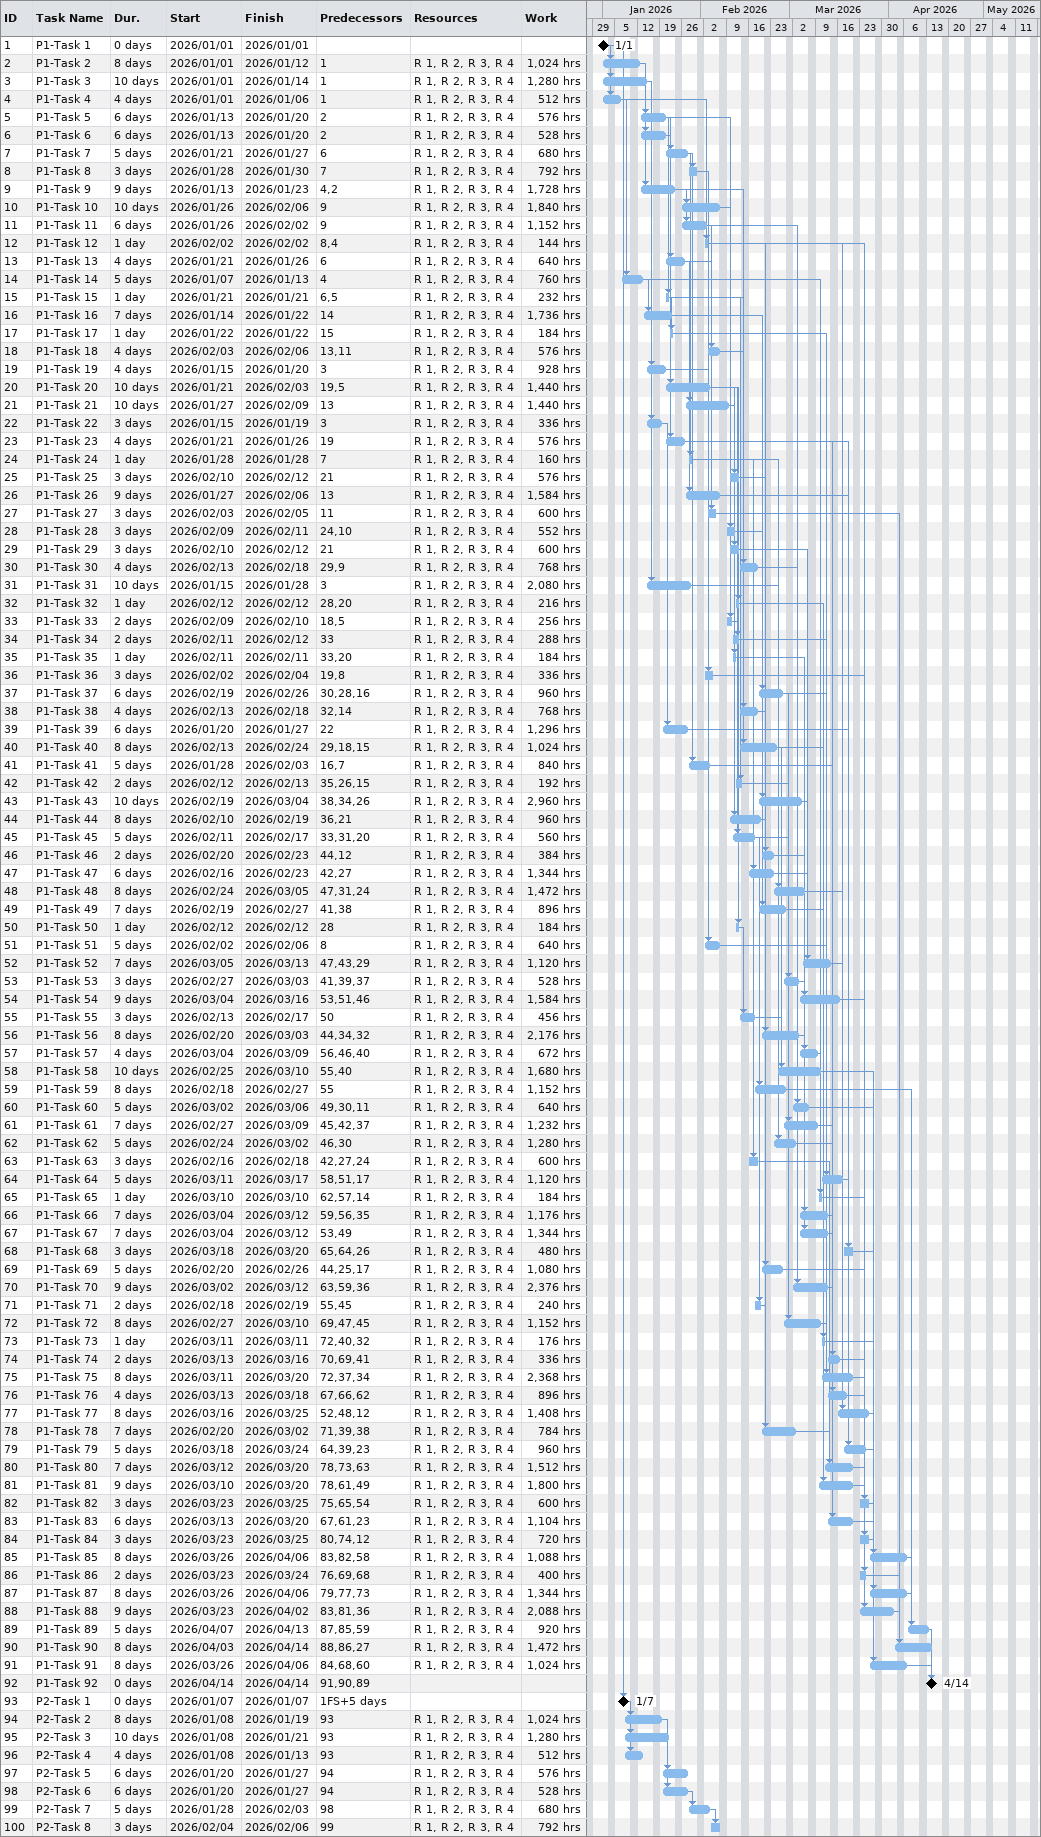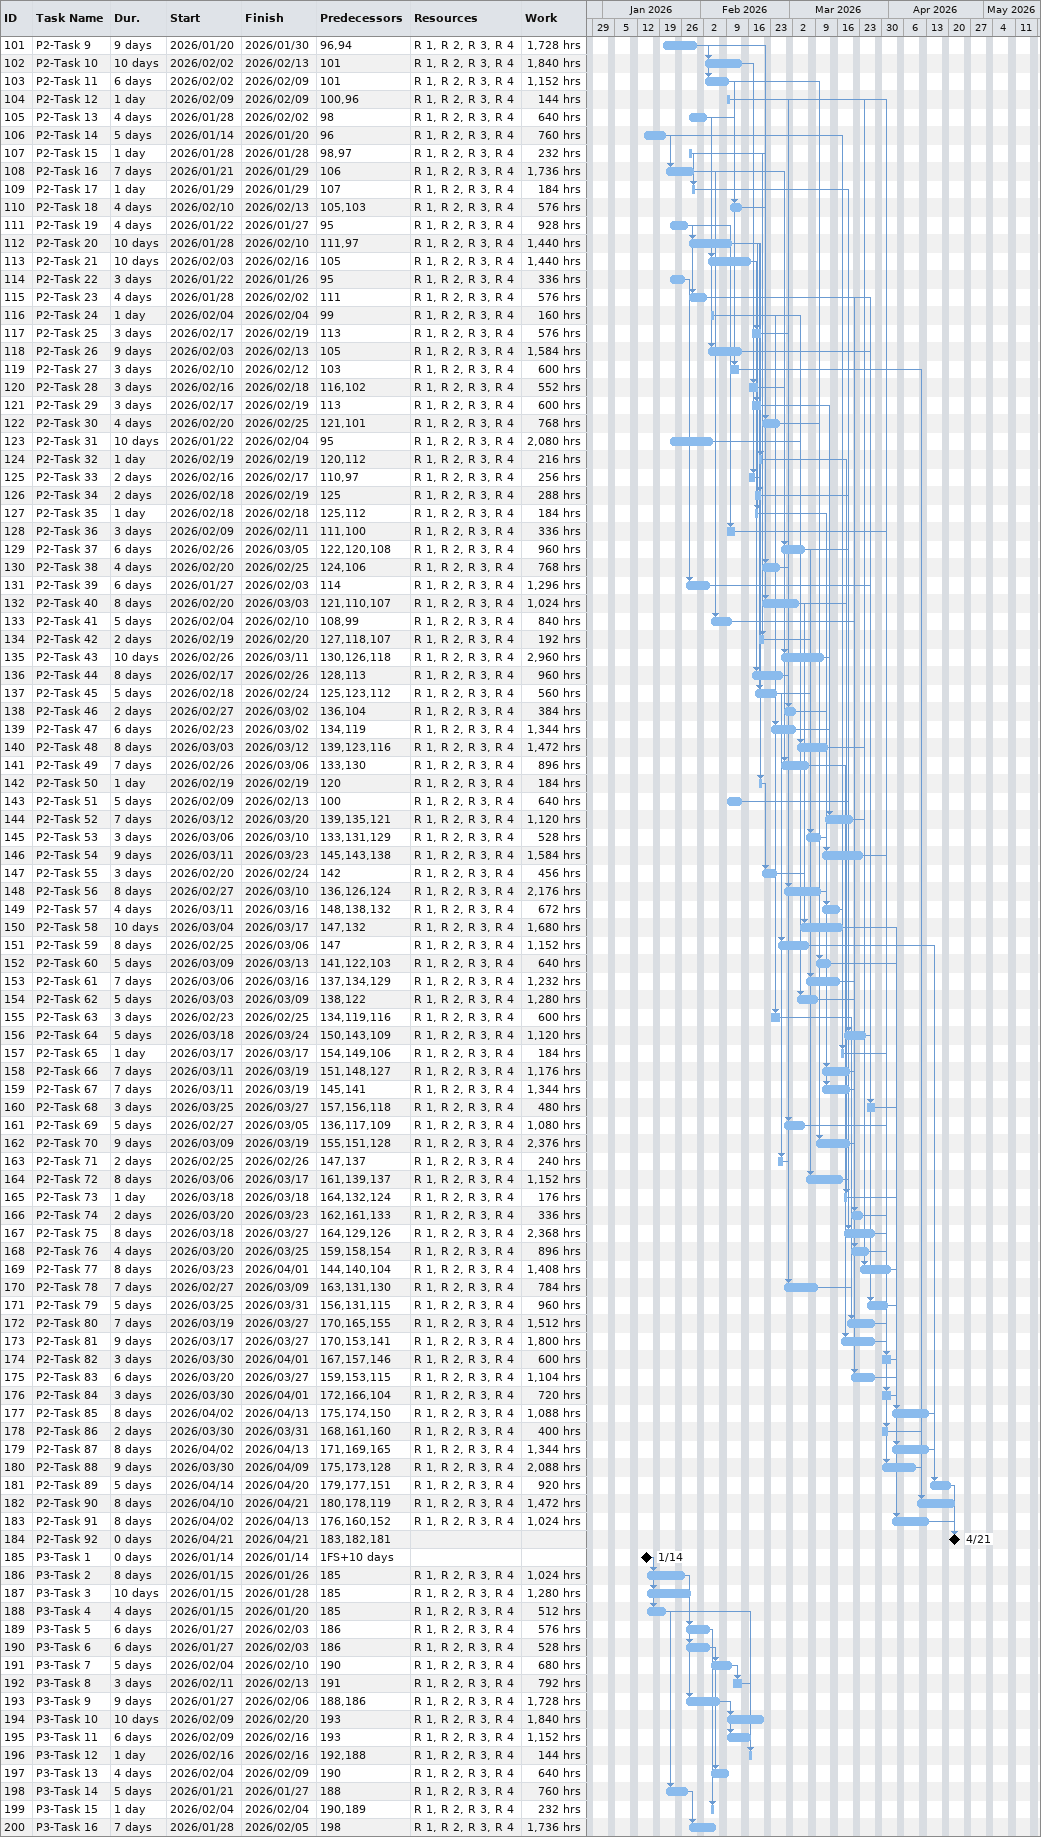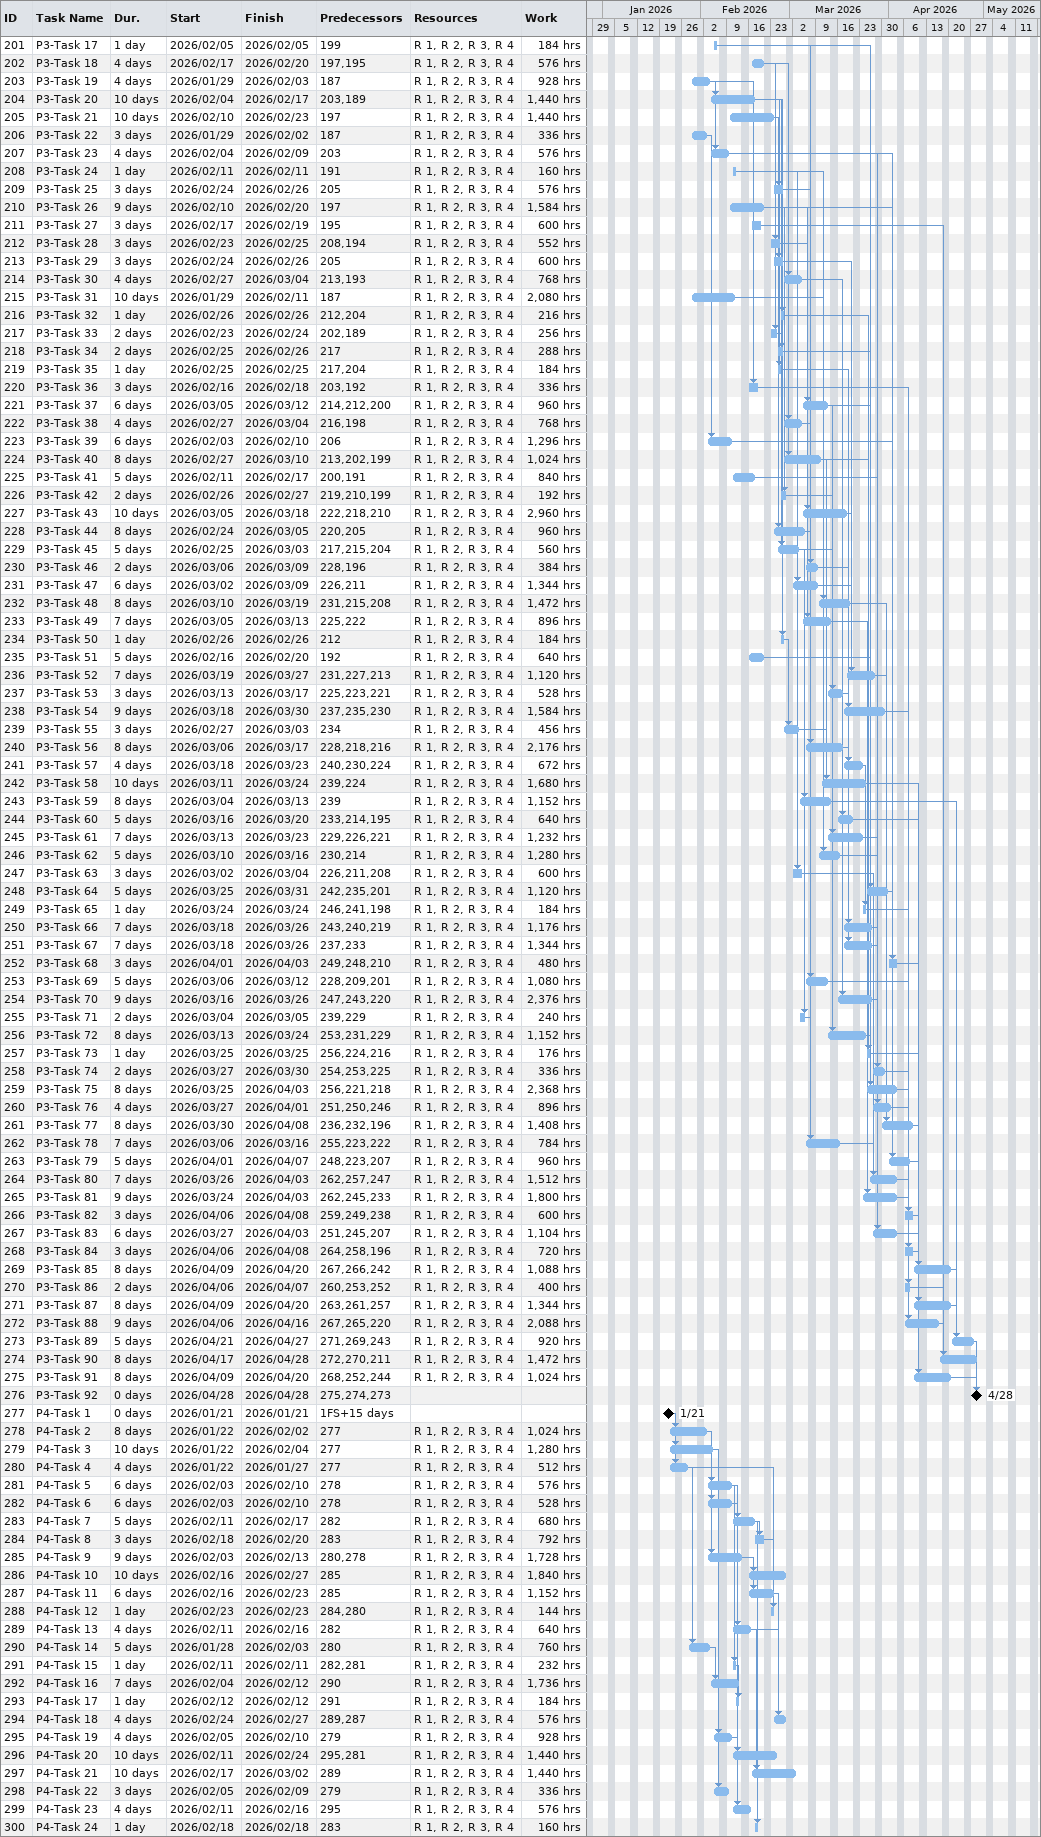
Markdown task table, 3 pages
| ID | Task | Duration | Start | Finish | Predecessors | Resources | Work (h) |
|---|---|---|---|---|---|---|---|
| 1 | P1-Task 1 | 0d | 2026-01-01 | 2026-01-01 |  |  |  |
| 2 | P1-Task 2 | 8d | 2026-01-01 | 2026-01-12 | 1 | R 1, R 2, R 3, R 4 | 1024 |
| 3 | P1-Task 3 | 10d | 2026-01-01 | 2026-01-14 | 1 | R 1, R 2, R 3, R 4 | 1280 |
| 4 | P1-Task 4 | 4d | 2026-01-01 | 2026-01-06 | 1 | R 1, R 2, R 3, R 4 | 512 |
| 5 | P1-Task 5 | 6d | 2026-01-13 | 2026-01-20 | 2 | R 1, R 2, R 3, R 4 | 576 |
| 6 | P1-Task 6 | 6d | 2026-01-13 | 2026-01-20 | 2 | R 1, R 2, R 3, R 4 | 528 |
| 7 | P1-Task 7 | 5d | 2026-01-21 | 2026-01-27 | 6 | R 1, R 2, R 3, R 4 | 680 |
| 8 | P1-Task 8 | 3d | 2026-01-28 | 2026-01-30 | 7 | R 1, R 2, R 3, R 4 | 792 |
| 9 | P1-Task 9 | 9d | 2026-01-13 | 2026-01-23 | 4, 2 | R 1, R 2, R 3, R 4 | 1728 |
| 10 | P1-Task 10 | 10d | 2026-01-26 | 2026-02-06 | 9 | R 1, R 2, R 3, R 4 | 1840 |
| 11 | P1-Task 11 | 6d | 2026-01-26 | 2026-02-02 | 9 | R 1, R 2, R 3, R 4 | 1152 |
| 12 | P1-Task 12 | 1d | 2026-02-02 | 2026-02-02 | 8, 4 | R 1, R 2, R 3, R 4 | 144 |
| 13 | P1-Task 13 | 4d | 2026-01-21 | 2026-01-26 | 6 | R 1, R 2, R 3, R 4 | 640 |
| 14 | P1-Task 14 | 5d | 2026-01-07 | 2026-01-13 | 4 | R 1, R 2, R 3, R 4 | 760 |
| 15 | P1-Task 15 | 1d | 2026-01-21 | 2026-01-21 | 6, 5 | R 1, R 2, R 3, R 4 | 232 |
| 16 | P1-Task 16 | 7d | 2026-01-14 | 2026-01-22 | 14 | R 1, R 2, R 3, R 4 | 1736 |
| 17 | P1-Task 17 | 1d | 2026-01-22 | 2026-01-22 | 15 | R 1, R 2, R 3, R 4 | 184 |
| 18 | P1-Task 18 | 4d | 2026-02-03 | 2026-02-06 | 13, 11 | R 1, R 2, R 3, R 4 | 576 |
| 19 | P1-Task 19 | 4d | 2026-01-15 | 2026-01-20 | 3 | R 1, R 2, R 3, R 4 | 928 |
| 20 | P1-Task 20 | 10d | 2026-01-21 | 2026-02-03 | 19, 5 | R 1, R 2, R 3, R 4 | 1440 |
| 21 | P1-Task 21 | 10d | 2026-01-27 | 2026-02-09 | 13 | R 1, R 2, R 3, R 4 | 1440 |
| 22 | P1-Task 22 | 3d | 2026-01-15 | 2026-01-19 | 3 | R 1, R 2, R 3, R 4 | 336 |
| 23 | P1-Task 23 | 4d | 2026-01-21 | 2026-01-26 | 19 | R 1, R 2, R 3, R 4 | 576 |
| 24 | P1-Task 24 | 1d | 2026-01-28 | 2026-01-28 | 7 | R 1, R 2, R 3, R 4 | 160 |
| 25 | P1-Task 25 | 3d | 2026-02-10 | 2026-02-12 | 21 | R 1, R 2, R 3, R 4 | 576 |
| 26 | P1-Task 26 | 9d | 2026-01-27 | 2026-02-06 | 13 | R 1, R 2, R 3, R 4 | 1584 |
| 27 | P1-Task 27 | 3d | 2026-02-03 | 2026-02-05 | 11 | R 1, R 2, R 3, R 4 | 600 |
| 28 | P1-Task 28 | 3d | 2026-02-09 | 2026-02-11 | 24, 10 | R 1, R 2, R 3, R 4 | 552 |
| 29 | P1-Task 29 | 3d | 2026-02-10 | 2026-02-12 | 21 | R 1, R 2, R 3, R 4 | 600 |
| 30 | P1-Task 30 | 4d | 2026-02-13 | 2026-02-18 | 29, 9 | R 1, R 2, R 3, R 4 | 768 |
| 31 | P1-Task 31 | 10d | 2026-01-15 | 2026-01-28 | 3 | R 1, R 2, R 3, R 4 | 2080 |
| 32 | P1-Task 32 | 1d | 2026-02-12 | 2026-02-12 | 28, 20 | R 1, R 2, R 3, R 4 | 216 |
| 33 | P1-Task 33 | 2d | 2026-02-09 | 2026-02-10 | 18, 5 | R 1, R 2, R 3, R 4 | 256 |
| 34 | P1-Task 34 | 2d | 2026-02-11 | 2026-02-12 | 33 | R 1, R 2, R 3, R 4 | 288 |
| 35 | P1-Task 35 | 1d | 2026-02-11 | 2026-02-11 | 33, 20 | R 1, R 2, R 3, R 4 | 184 |
| 36 | P1-Task 36 | 3d | 2026-02-02 | 2026-02-04 | 19, 8 | R 1, R 2, R 3, R 4 | 336 |
| 37 | P1-Task 37 | 6d | 2026-02-19 | 2026-02-26 | 30, 28, 16 | R 1, R 2, R 3, R 4 | 960 |
| 38 | P1-Task 38 | 4d | 2026-02-13 | 2026-02-18 | 32, 14 | R 1, R 2, R 3, R 4 | 768 |
| 39 | P1-Task 39 | 6d | 2026-01-20 | 2026-01-27 | 22 | R 1, R 2, R 3, R 4 | 1296 |
| 40 | P1-Task 40 | 8d | 2026-02-13 | 2026-02-24 | 29, 18, 15 | R 1, R 2, R 3, R 4 | 1024 |
| 41 | P1-Task 41 | 5d | 2026-01-28 | 2026-02-03 | 16, 7 | R 1, R 2, R 3, R 4 | 840 |
| 42 | P1-Task 42 | 2d | 2026-02-12 | 2026-02-13 | 35, 26, 15 | R 1, R 2, R 3, R 4 | 192 |
| 43 | P1-Task 43 | 10d | 2026-02-19 | 2026-03-04 | 38, 34, 26 | R 1, R 2, R 3, R 4 | 2960 |
| 44 | P1-Task 44 | 8d | 2026-02-10 | 2026-02-19 | 36, 21 | R 1, R 2, R 3, R 4 | 960 |
| 45 | P1-Task 45 | 5d | 2026-02-11 | 2026-02-17 | 33, 31, 20 | R 1, R 2, R 3, R 4 | 560 |
| 46 | P1-Task 46 | 2d | 2026-02-20 | 2026-02-23 | 44, 12 | R 1, R 2, R 3, R 4 | 384 |
| 47 | P1-Task 47 | 6d | 2026-02-16 | 2026-02-23 | 42, 27 | R 1, R 2, R 3, R 4 | 1344 |
| 48 | P1-Task 48 | 8d | 2026-02-24 | 2026-03-05 | 47, 31, 24 | R 1, R 2, R 3, R 4 | 1472 |
| 49 | P1-Task 49 | 7d | 2026-02-19 | 2026-02-27 | 41, 38 | R 1, R 2, R 3, R 4 | 896 |
| 50 | P1-Task 50 | 1d | 2026-02-12 | 2026-02-12 | 28 | R 1, R 2, R 3, R 4 | 184 |
| 51 | P1-Task 51 | 5d | 2026-02-02 | 2026-02-06 | 8 | R 1, R 2, R 3, R 4 | 640 |
| 52 | P1-Task 52 | 7d | 2026-03-05 | 2026-03-13 | 47, 43, 29 | R 1, R 2, R 3, R 4 | 1120 |
| 53 | P1-Task 53 | 3d | 2026-02-27 | 2026-03-03 | 41, 39, 37 | R 1, R 2, R 3, R 4 | 528 |
| 54 | P1-Task 54 | 9d | 2026-03-04 | 2026-03-16 | 53, 51, 46 | R 1, R 2, R 3, R 4 | 1584 |
| 55 | P1-Task 55 | 3d | 2026-02-13 | 2026-02-17 | 50 | R 1, R 2, R 3, R 4 | 456 |
| 56 | P1-Task 56 | 8d | 2026-02-20 | 2026-03-03 | 44, 34, 32 | R 1, R 2, R 3, R 4 | 2176 |
| 57 | P1-Task 57 | 4d | 2026-03-04 | 2026-03-09 | 56, 46, 40 | R 1, R 2, R 3, R 4 | 672 |
| 58 | P1-Task 58 | 10d | 2026-02-25 | 2026-03-10 | 55, 40 | R 1, R 2, R 3, R 4 | 1680 |
| 59 | P1-Task 59 | 8d | 2026-02-18 | 2026-02-27 | 55 | R 1, R 2, R 3, R 4 | 1152 |
| 60 | P1-Task 60 | 5d | 2026-03-02 | 2026-03-06 | 49, 30, 11 | R 1, R 2, R 3, R 4 | 640 |
| 61 | P1-Task 61 | 7d | 2026-02-27 | 2026-03-09 | 45, 42, 37 | R 1, R 2, R 3, R 4 | 1232 |
| 62 | P1-Task 62 | 5d | 2026-02-24 | 2026-03-02 | 46, 30 | R 1, R 2, R 3, R 4 | 1280 |
| 63 | P1-Task 63 | 3d | 2026-02-16 | 2026-02-18 | 42, 27, 24 | R 1, R 2, R 3, R 4 | 600 |
| 64 | P1-Task 64 | 5d | 2026-03-11 | 2026-03-17 | 58, 51, 17 | R 1, R 2, R 3, R 4 | 1120 |
| 65 | P1-Task 65 | 1d | 2026-03-10 | 2026-03-10 | 62, 57, 14 | R 1, R 2, R 3, R 4 | 184 |
| 66 | P1-Task 66 | 7d | 2026-03-04 | 2026-03-12 | 59, 56, 35 | R 1, R 2, R 3, R 4 | 1176 |
| 67 | P1-Task 67 | 7d | 2026-03-04 | 2026-03-12 | 53, 49 | R 1, R 2, R 3, R 4 | 1344 |
| 68 | P1-Task 68 | 3d | 2026-03-18 | 2026-03-20 | 65, 64, 26 | R 1, R 2, R 3, R 4 | 480 |
| 69 | P1-Task 69 | 5d | 2026-02-20 | 2026-02-26 | 44, 25, 17 | R 1, R 2, R 3, R 4 | 1080 |
| 70 | P1-Task 70 | 9d | 2026-03-02 | 2026-03-12 | 63, 59, 36 | R 1, R 2, R 3, R 4 | 2376 |
| 71 | P1-Task 71 | 2d | 2026-02-18 | 2026-02-19 | 55, 45 | R 1, R 2, R 3, R 4 | 240 |
| 72 | P1-Task 72 | 8d | 2026-02-27 | 2026-03-10 | 69, 47, 45 | R 1, R 2, R 3, R 4 | 1152 |
| 73 | P1-Task 73 | 1d | 2026-03-11 | 2026-03-11 | 72, 40, 32 | R 1, R 2, R 3, R 4 | 176 |
| 74 | P1-Task 74 | 2d | 2026-03-13 | 2026-03-16 | 70, 69, 41 | R 1, R 2, R 3, R 4 | 336 |
| 75 | P1-Task 75 | 8d | 2026-03-11 | 2026-03-20 | 72, 37, 34 | R 1, R 2, R 3, R 4 | 2368 |
| 76 | P1-Task 76 | 4d | 2026-03-13 | 2026-03-18 | 67, 66, 62 | R 1, R 2, R 3, R 4 | 896 |
| 77 | P1-Task 77 | 8d | 2026-03-16 | 2026-03-25 | 52, 48, 12 | R 1, R 2, R 3, R 4 | 1408 |
| 78 | P1-Task 78 | 7d | 2026-02-20 | 2026-03-02 | 71, 39, 38 | R 1, R 2, R 3, R 4 | 784 |
| 79 | P1-Task 79 | 5d | 2026-03-18 | 2026-03-24 | 64, 39, 23 | R 1, R 2, R 3, R 4 | 960 |
| 80 | P1-Task 80 | 7d | 2026-03-12 | 2026-03-20 | 78, 73, 63 | R 1, R 2, R 3, R 4 | 1512 |
| 81 | P1-Task 81 | 9d | 2026-03-10 | 2026-03-20 | 78, 61, 49 | R 1, R 2, R 3, R 4 | 1800 |
| 82 | P1-Task 82 | 3d | 2026-03-23 | 2026-03-25 | 75, 65, 54 | R 1, R 2, R 3, R 4 | 600 |
| 83 | P1-Task 83 | 6d | 2026-03-13 | 2026-03-20 | 67, 61, 23 | R 1, R 2, R 3, R 4 | 1104 |
| 84 | P1-Task 84 | 3d | 2026-03-23 | 2026-03-25 | 80, 74, 12 | R 1, R 2, R 3, R 4 | 720 |
| 85 | P1-Task 85 | 8d | 2026-03-26 | 2026-04-06 | 83, 82, 58 | R 1, R 2, R 3, R 4 | 1088 |
| 86 | P1-Task 86 | 2d | 2026-03-23 | 2026-03-24 | 76, 69, 68 | R 1, R 2, R 3, R 4 | 400 |
| 87 | P1-Task 87 | 8d | 2026-03-26 | 2026-04-06 | 79, 77, 73 | R 1, R 2, R 3, R 4 | 1344 |
| 88 | P1-Task 88 | 9d | 2026-03-23 | 2026-04-02 | 83, 81, 36 | R 1, R 2, R 3, R 4 | 2088 |
| 89 | P1-Task 89 | 5d | 2026-04-07 | 2026-04-13 | 87, 85, 59 | R 1, R 2, R 3, R 4 | 920 |
| 90 | P1-Task 90 | 8d | 2026-04-03 | 2026-04-14 | 88, 86, 27 | R 1, R 2, R 3, R 4 | 1472 |
| 91 | P1-Task 91 | 8d | 2026-03-26 | 2026-04-06 | 84, 68, 60 | R 1, R 2, R 3, R 4 | 1024 |
| 92 | P1-Task 92 | 0d | 2026-04-14 | 2026-04-14 | 91, 90, 89 |  |  |
| 93 | P2-Task 1 | 0d | 2026-01-07 | 2026-01-07 | 1FS+5d |  |  |
| 94 | P2-Task 2 | 8d | 2026-01-08 | 2026-01-19 | 93 | R 1, R 2, R 3, R 4 | 1024 |
| 95 | P2-Task 3 | 10d | 2026-01-08 | 2026-01-21 | 93 | R 1, R 2, R 3, R 4 | 1280 |
| 96 | P2-Task 4 | 4d | 2026-01-08 | 2026-01-13 | 93 | R 1, R 2, R 3, R 4 | 512 |
| 97 | P2-Task 5 | 6d | 2026-01-20 | 2026-01-27 | 94 | R 1, R 2, R 3, R 4 | 576 |
| 98 | P2-Task 6 | 6d | 2026-01-20 | 2026-01-27 | 94 | R 1, R 2, R 3, R 4 | 528 |
| 99 | P2-Task 7 | 5d | 2026-01-28 | 2026-02-03 | 98 | R 1, R 2, R 3, R 4 | 680 |
| 100 | P2-Task 8 | 3d | 2026-02-04 | 2026-02-06 | 99 | R 1, R 2, R 3, R 4 | 792 |
| 101 | P2-Task 9 | 9d | 2026-01-20 | 2026-01-30 | 96, 94 | R 1, R 2, R 3, R 4 | 1728 |
| 102 | P2-Task 10 | 10d | 2026-02-02 | 2026-02-13 | 101 | R 1, R 2, R 3, R 4 | 1840 |
| 103 | P2-Task 11 | 6d | 2026-02-02 | 2026-02-09 | 101 | R 1, R 2, R 3, R 4 | 1152 |
| 104 | P2-Task 12 | 1d | 2026-02-09 | 2026-02-09 | 100, 96 | R 1, R 2, R 3, R 4 | 144 |
| 105 | P2-Task 13 | 4d | 2026-01-28 | 2026-02-02 | 98 | R 1, R 2, R 3, R 4 | 640 |
| 106 | P2-Task 14 | 5d | 2026-01-14 | 2026-01-20 | 96 | R 1, R 2, R 3, R 4 | 760 |
| 107 | P2-Task 15 | 1d | 2026-01-28 | 2026-01-28 | 98, 97 | R 1, R 2, R 3, R 4 | 232 |
| 108 | P2-Task 16 | 7d | 2026-01-21 | 2026-01-29 | 106 | R 1, R 2, R 3, R 4 | 1736 |
| 109 | P2-Task 17 | 1d | 2026-01-29 | 2026-01-29 | 107 | R 1, R 2, R 3, R 4 | 184 |
| 110 | P2-Task 18 | 4d | 2026-02-10 | 2026-02-13 | 105, 103 | R 1, R 2, R 3, R 4 | 576 |
| 111 | P2-Task 19 | 4d | 2026-01-22 | 2026-01-27 | 95 | R 1, R 2, R 3, R 4 | 928 |
| 112 | P2-Task 20 | 10d | 2026-01-28 | 2026-02-10 | 111, 97 | R 1, R 2, R 3, R 4 | 1440 |
| 113 | P2-Task 21 | 10d | 2026-02-03 | 2026-02-16 | 105 | R 1, R 2, R 3, R 4 | 1440 |
| 114 | P2-Task 22 | 3d | 2026-01-22 | 2026-01-26 | 95 | R 1, R 2, R 3, R 4 | 336 |
| 115 | P2-Task 23 | 4d | 2026-01-28 | 2026-02-02 | 111 | R 1, R 2, R 3, R 4 | 576 |
| 116 | P2-Task 24 | 1d | 2026-02-04 | 2026-02-04 | 99 | R 1, R 2, R 3, R 4 | 160 |
| 117 | P2-Task 25 | 3d | 2026-02-17 | 2026-02-19 | 113 | R 1, R 2, R 3, R 4 | 576 |
| 118 | P2-Task 26 | 9d | 2026-02-03 | 2026-02-13 | 105 | R 1, R 2, R 3, R 4 | 1584 |
| 119 | P2-Task 27 | 3d | 2026-02-10 | 2026-02-12 | 103 | R 1, R 2, R 3, R 4 | 600 |
| 120 | P2-Task 28 | 3d | 2026-02-16 | 2026-02-18 | 116, 102 | R 1, R 2, R 3, R 4 | 552 |
| 121 | P2-Task 29 | 3d | 2026-02-17 | 2026-02-19 | 113 | R 1, R 2, R 3, R 4 | 600 |
| 122 | P2-Task 30 | 4d | 2026-02-20 | 2026-02-25 | 121, 101 | R 1, R 2, R 3, R 4 | 768 |
| 123 | P2-Task 31 | 10d | 2026-01-22 | 2026-02-04 | 95 | R 1, R 2, R 3, R 4 | 2080 |
| 124 | P2-Task 32 | 1d | 2026-02-19 | 2026-02-19 | 120, 112 | R 1, R 2, R 3, R 4 | 216 |
| 125 | P2-Task 33 | 2d | 2026-02-16 | 2026-02-17 | 110, 97 | R 1, R 2, R 3, R 4 | 256 |
| 126 | P2-Task 34 | 2d | 2026-02-18 | 2026-02-19 | 125 | R 1, R 2, R 3, R 4 | 288 |
| 127 | P2-Task 35 | 1d | 2026-02-18 | 2026-02-18 | 125, 112 | R 1, R 2, R 3, R 4 | 184 |
| 128 | P2-Task 36 | 3d | 2026-02-09 | 2026-02-11 | 111, 100 | R 1, R 2, R 3, R 4 | 336 |
| 129 | P2-Task 37 | 6d | 2026-02-26 | 2026-03-05 | 122, 120, 108 | R 1, R 2, R 3, R 4 | 960 |
| 130 | P2-Task 38 | 4d | 2026-02-20 | 2026-02-25 | 124, 106 | R 1, R 2, R 3, R 4 | 768 |
| 131 | P2-Task 39 | 6d | 2026-01-27 | 2026-02-03 | 114 | R 1, R 2, R 3, R 4 | 1296 |
| 132 | P2-Task 40 | 8d | 2026-02-20 | 2026-03-03 | 121, 110, 107 | R 1, R 2, R 3, R 4 | 1024 |
| 133 | P2-Task 41 | 5d | 2026-02-04 | 2026-02-10 | 108, 99 | R 1, R 2, R 3, R 4 | 840 |
| 134 | P2-Task 42 | 2d | 2026-02-19 | 2026-02-20 | 127, 118, 107 | R 1, R 2, R 3, R 4 | 192 |
| 135 | P2-Task 43 | 10d | 2026-02-26 | 2026-03-11 | 130, 126, 118 | R 1, R 2, R 3, R 4 | 2960 |
| 136 | P2-Task 44 | 8d | 2026-02-17 | 2026-02-26 | 128, 113 | R 1, R 2, R 3, R 4 | 960 |
| 137 | P2-Task 45 | 5d | 2026-02-18 | 2026-02-24 | 125, 123, 112 | R 1, R 2, R 3, R 4 | 560 |
| 138 | P2-Task 46 | 2d | 2026-02-27 | 2026-03-02 | 136, 104 | R 1, R 2, R 3, R 4 | 384 |
| 139 | P2-Task 47 | 6d | 2026-02-23 | 2026-03-02 | 134, 119 | R 1, R 2, R 3, R 4 | 1344 |
| 140 | P2-Task 48 | 8d | 2026-03-03 | 2026-03-12 | 139, 123, 116 | R 1, R 2, R 3, R 4 | 1472 |
| 141 | P2-Task 49 | 7d | 2026-02-26 | 2026-03-06 | 133, 130 | R 1, R 2, R 3, R 4 | 896 |
| 142 | P2-Task 50 | 1d | 2026-02-19 | 2026-02-19 | 120 | R 1, R 2, R 3, R 4 | 184 |
| 143 | P2-Task 51 | 5d | 2026-02-09 | 2026-02-13 | 100 | R 1, R 2, R 3, R 4 | 640 |
| 144 | P2-Task 52 | 7d | 2026-03-12 | 2026-03-20 | 139, 135, 121 | R 1, R 2, R 3, R 4 | 1120 |
| 145 | P2-Task 53 | 3d | 2026-03-06 | 2026-03-10 | 133, 131, 129 | R 1, R 2, R 3, R 4 | 528 |
| 146 | P2-Task 54 | 9d | 2026-03-11 | 2026-03-23 | 145, 143, 138 | R 1, R 2, R 3, R 4 | 1584 |
| 147 | P2-Task 55 | 3d | 2026-02-20 | 2026-02-24 | 142 | R 1, R 2, R 3, R 4 | 456 |
| 148 | P2-Task 56 | 8d | 2026-02-27 | 2026-03-10 | 136, 126, 124 | R 1, R 2, R 3, R 4 | 2176 |
| 149 | P2-Task 57 | 4d | 2026-03-11 | 2026-03-16 | 148, 138, 132 | R 1, R 2, R 3, R 4 | 672 |
| 150 | P2-Task 58 | 10d | 2026-03-04 | 2026-03-17 | 147, 132 | R 1, R 2, R 3, R 4 | 1680 |
| 151 | P2-Task 59 | 8d | 2026-02-25 | 2026-03-06 | 147 | R 1, R 2, R 3, R 4 | 1152 |
| 152 | P2-Task 60 | 5d | 2026-03-09 | 2026-03-13 | 141, 122, 103 | R 1, R 2, R 3, R 4 | 640 |
| 153 | P2-Task 61 | 7d | 2026-03-06 | 2026-03-16 | 137, 134, 129 | R 1, R 2, R 3, R 4 | 1232 |
| 154 | P2-Task 62 | 5d | 2026-03-03 | 2026-03-09 | 138, 122 | R 1, R 2, R 3, R 4 | 1280 |
| 155 | P2-Task 63 | 3d | 2026-02-23 | 2026-02-25 | 134, 119, 116 | R 1, R 2, R 3, R 4 | 600 |
| 156 | P2-Task 64 | 5d | 2026-03-18 | 2026-03-24 | 150, 143, 109 | R 1, R 2, R 3, R 4 | 1120 |
| 157 | P2-Task 65 | 1d | 2026-03-17 | 2026-03-17 | 154, 149, 106 | R 1, R 2, R 3, R 4 | 184 |
| 158 | P2-Task 66 | 7d | 2026-03-11 | 2026-03-19 | 151, 148, 127 | R 1, R 2, R 3, R 4 | 1176 |
| 159 | P2-Task 67 | 7d | 2026-03-11 | 2026-03-19 | 145, 141 | R 1, R 2, R 3, R 4 | 1344 |
| 160 | P2-Task 68 | 3d | 2026-03-25 | 2026-03-27 | 157, 156, 118 | R 1, R 2, R 3, R 4 | 480 |
| 161 | P2-Task 69 | 5d | 2026-02-27 | 2026-03-05 | 136, 117, 109 | R 1, R 2, R 3, R 4 | 1080 |
| 162 | P2-Task 70 | 9d | 2026-03-09 | 2026-03-19 | 155, 151, 128 | R 1, R 2, R 3, R 4 | 2376 |
| 163 | P2-Task 71 | 2d | 2026-02-25 | 2026-02-26 | 147, 137 | R 1, R 2, R 3, R 4 | 240 |
| 164 | P2-Task 72 | 8d | 2026-03-06 | 2026-03-17 | 161, 139, 137 | R 1, R 2, R 3, R 4 | 1152 |
| 165 | P2-Task 73 | 1d | 2026-03-18 | 2026-03-18 | 164, 132, 124 | R 1, R 2, R 3, R 4 | 176 |
| 166 | P2-Task 74 | 2d | 2026-03-20 | 2026-03-23 | 162, 161, 133 | R 1, R 2, R 3, R 4 | 336 |
| 167 | P2-Task 75 | 8d | 2026-03-18 | 2026-03-27 | 164, 129, 126 | R 1, R 2, R 3, R 4 | 2368 |
| 168 | P2-Task 76 | 4d | 2026-03-20 | 2026-03-25 | 159, 158, 154 | R 1, R 2, R 3, R 4 | 896 |
| 169 | P2-Task 77 | 8d | 2026-03-23 | 2026-04-01 | 144, 140, 104 | R 1, R 2, R 3, R 4 | 1408 |
| 170 | P2-Task 78 | 7d | 2026-02-27 | 2026-03-09 | 163, 131, 130 | R 1, R 2, R 3, R 4 | 784 |
| 171 | P2-Task 79 | 5d | 2026-03-25 | 2026-03-31 | 156, 131, 115 | R 1, R 2, R 3, R 4 | 960 |
| 172 | P2-Task 80 | 7d | 2026-03-19 | 2026-03-27 | 170, 165, 155 | R 1, R 2, R 3, R 4 | 1512 |
| 173 | P2-Task 81 | 9d | 2026-03-17 | 2026-03-27 | 170, 153, 141 | R 1, R 2, R 3, R 4 | 1800 |
| 174 | P2-Task 82 | 3d | 2026-03-30 | 2026-04-01 | 167, 157, 146 | R 1, R 2, R 3, R 4 | 600 |
| 175 | P2-Task 83 | 6d | 2026-03-20 | 2026-03-27 | 159, 153, 115 | R 1, R 2, R 3, R 4 | 1104 |
| 176 | P2-Task 84 | 3d | 2026-03-30 | 2026-04-01 | 172, 166, 104 | R 1, R 2, R 3, R 4 | 720 |
| 177 | P2-Task 85 | 8d | 2026-04-02 | 2026-04-13 | 175, 174, 150 | R 1, R 2, R 3, R 4 | 1088 |
| 178 | P2-Task 86 | 2d | 2026-03-30 | 2026-03-31 | 168, 161, 160 | R 1, R 2, R 3, R 4 | 400 |
| 179 | P2-Task 87 | 8d | 2026-04-02 | 2026-04-13 | 171, 169, 165 | R 1, R 2, R 3, R 4 | 1344 |
| 180 | P2-Task 88 | 9d | 2026-03-30 | 2026-04-09 | 175, 173, 128 | R 1, R 2, R 3, R 4 | 2088 |
| 181 | P2-Task 89 | 5d | 2026-04-14 | 2026-04-20 | 179, 177, 151 | R 1, R 2, R 3, R 4 | 920 |
| 182 | P2-Task 90 | 8d | 2026-04-10 | 2026-04-21 | 180, 178, 119 | R 1, R 2, R 3, R 4 | 1472 |
| 183 | P2-Task 91 | 8d | 2026-04-02 | 2026-04-13 | 176, 160, 152 | R 1, R 2, R 3, R 4 | 1024 |
| 184 | P2-Task 92 | 0d | 2026-04-21 | 2026-04-21 | 183, 182, 181 |  |  |
| 185 | P3-Task 1 | 0d | 2026-01-14 | 2026-01-14 | 1FS+10d |  |  |
| 186 | P3-Task 2 | 8d | 2026-01-15 | 2026-01-26 | 185 | R 1, R 2, R 3, R 4 | 1024 |
| 187 | P3-Task 3 | 10d | 2026-01-15 | 2026-01-28 | 185 | R 1, R 2, R 3, R 4 | 1280 |
| 188 | P3-Task 4 | 4d | 2026-01-15 | 2026-01-20 | 185 | R 1, R 2, R 3, R 4 | 512 |
| 189 | P3-Task 5 | 6d | 2026-01-27 | 2026-02-03 | 186 | R 1, R 2, R 3, R 4 | 576 |
| 190 | P3-Task 6 | 6d | 2026-01-27 | 2026-02-03 | 186 | R 1, R 2, R 3, R 4 | 528 |
| 191 | P3-Task 7 | 5d | 2026-02-04 | 2026-02-10 | 190 | R 1, R 2, R 3, R 4 | 680 |
| 192 | P3-Task 8 | 3d | 2026-02-11 | 2026-02-13 | 191 | R 1, R 2, R 3, R 4 | 792 |
| 193 | P3-Task 9 | 9d | 2026-01-27 | 2026-02-06 | 188, 186 | R 1, R 2, R 3, R 4 | 1728 |
| 194 | P3-Task 10 | 10d | 2026-02-09 | 2026-02-20 | 193 | R 1, R 2, R 3, R 4 | 1840 |
| 195 | P3-Task 11 | 6d | 2026-02-09 | 2026-02-16 | 193 | R 1, R 2, R 3, R 4 | 1152 |
| 196 | P3-Task 12 | 1d | 2026-02-16 | 2026-02-16 | 192, 188 | R 1, R 2, R 3, R 4 | 144 |
| 197 | P3-Task 13 | 4d | 2026-02-04 | 2026-02-09 | 190 | R 1, R 2, R 3, R 4 | 640 |
| 198 | P3-Task 14 | 5d | 2026-01-21 | 2026-01-27 | 188 | R 1, R 2, R 3, R 4 | 760 |
| 199 | P3-Task 15 | 1d | 2026-02-04 | 2026-02-04 | 190, 189 | R 1, R 2, R 3, R 4 | 232 |
| 200 | P3-Task 16 | 7d | 2026-01-28 | 2026-02-05 | 198 | R 1, R 2, R 3, R 4 | 1736 |
| 201 | P3-Task 17 | 1d | 2026-02-05 | 2026-02-05 | 199 | R 1, R 2, R 3, R 4 | 184 |
| 202 | P3-Task 18 | 4d | 2026-02-17 | 2026-02-20 | 197, 195 | R 1, R 2, R 3, R 4 | 576 |
| 203 | P3-Task 19 | 4d | 2026-01-29 | 2026-02-03 | 187 | R 1, R 2, R 3, R 4 | 928 |
| 204 | P3-Task 20 | 10d | 2026-02-04 | 2026-02-17 | 203, 189 | R 1, R 2, R 3, R 4 | 1440 |
| 205 | P3-Task 21 | 10d | 2026-02-10 | 2026-02-23 | 197 | R 1, R 2, R 3, R 4 | 1440 |
| 206 | P3-Task 22 | 3d | 2026-01-29 | 2026-02-02 | 187 | R 1, R 2, R 3, R 4 | 336 |
| 207 | P3-Task 23 | 4d | 2026-02-04 | 2026-02-09 | 203 | R 1, R 2, R 3, R 4 | 576 |
| 208 | P3-Task 24 | 1d | 2026-02-11 | 2026-02-11 | 191 | R 1, R 2, R 3, R 4 | 160 |
| 209 | P3-Task 25 | 3d | 2026-02-24 | 2026-02-26 | 205 | R 1, R 2, R 3, R 4 | 576 |
| 210 | P3-Task 26 | 9d | 2026-02-10 | 2026-02-20 | 197 | R 1, R 2, R 3, R 4 | 1584 |
| 211 | P3-Task 27 | 3d | 2026-02-17 | 2026-02-19 | 195 | R 1, R 2, R 3, R 4 | 600 |
| 212 | P3-Task 28 | 3d | 2026-02-23 | 2026-02-25 | 208, 194 | R 1, R 2, R 3, R 4 | 552 |
| 213 | P3-Task 29 | 3d | 2026-02-24 | 2026-02-26 | 205 | R 1, R 2, R 3, R 4 | 600 |
| 214 | P3-Task 30 | 4d | 2026-02-27 | 2026-03-04 | 213, 193 | R 1, R 2, R 3, R 4 | 768 |
| 215 | P3-Task 31 | 10d | 2026-01-29 | 2026-02-11 | 187 | R 1, R 2, R 3, R 4 | 2080 |
| 216 | P3-Task 32 | 1d | 2026-02-26 | 2026-02-26 | 212, 204 | R 1, R 2, R 3, R 4 | 216 |
| 217 | P3-Task 33 | 2d | 2026-02-23 | 2026-02-24 | 202, 189 | R 1, R 2, R 3, R 4 | 256 |
| 218 | P3-Task 34 | 2d | 2026-02-25 | 2026-02-26 | 217 | R 1, R 2, R 3, R 4 | 288 |
| 219 | P3-Task 35 | 1d | 2026-02-25 | 2026-02-25 | 217, 204 | R 1, R 2, R 3, R 4 | 184 |
| 220 | P3-Task 36 | 3d | 2026-02-16 | 2026-02-18 | 203, 192 | R 1, R 2, R 3, R 4 | 336 |
| 221 | P3-Task 37 | 6d | 2026-03-05 | 2026-03-12 | 214, 212, 200 | R 1, R 2, R 3, R 4 | 960 |
| 222 | P3-Task 38 | 4d | 2026-02-27 | 2026-03-04 | 216, 198 | R 1, R 2, R 3, R 4 | 768 |
| 223 | P3-Task 39 | 6d | 2026-02-03 | 2026-02-10 | 206 | R 1, R 2, R 3, R 4 | 1296 |
| 224 | P3-Task 40 | 8d | 2026-02-27 | 2026-03-10 | 213, 202, 199 | R 1, R 2, R 3, R 4 | 1024 |
| 225 | P3-Task 41 | 5d | 2026-02-11 | 2026-02-17 | 200, 191 | R 1, R 2, R 3, R 4 | 840 |
| 226 | P3-Task 42 | 2d | 2026-02-26 | 2026-02-27 | 219, 210, 199 | R 1, R 2, R 3, R 4 | 192 |
| 227 | P3-Task 43 | 10d | 2026-03-05 | 2026-03-18 | 222, 218, 210 | R 1, R 2, R 3, R 4 | 2960 |
| 228 | P3-Task 44 | 8d | 2026-02-24 | 2026-03-05 | 220, 205 | R 1, R 2, R 3, R 4 | 960 |
| 229 | P3-Task 45 | 5d | 2026-02-25 | 2026-03-03 | 217, 215, 204 | R 1, R 2, R 3, R 4 | 560 |
| 230 | P3-Task 46 | 2d | 2026-03-06 | 2026-03-09 | 228, 196 | R 1, R 2, R 3, R 4 | 384 |
| 231 | P3-Task 47 | 6d | 2026-03-02 | 2026-03-09 | 226, 211 | R 1, R 2, R 3, R 4 | 1344 |
| 232 | P3-Task 48 | 8d | 2026-03-10 | 2026-03-19 | 231, 215, 208 | R 1, R 2, R 3, R 4 | 1472 |
| 233 | P3-Task 49 | 7d | 2026-03-05 | 2026-03-13 | 225, 222 | R 1, R 2, R 3, R 4 | 896 |
| 234 | P3-Task 50 | 1d | 2026-02-26 | 2026-02-26 | 212 | R 1, R 2, R 3, R 4 | 184 |
| 235 | P3-Task 51 | 5d | 2026-02-16 | 2026-02-20 | 192 | R 1, R 2, R 3, R 4 | 640 |
| 236 | P3-Task 52 | 7d | 2026-03-19 | 2026-03-27 | 231, 227, 213 | R 1, R 2, R 3, R 4 | 1120 |
| 237 | P3-Task 53 | 3d | 2026-03-13 | 2026-03-17 | 225, 223, 221 | R 1, R 2, R 3, R 4 | 528 |
| 238 | P3-Task 54 | 9d | 2026-03-18 | 2026-03-30 | 237, 235, 230 | R 1, R 2, R 3, R 4 | 1584 |
| 239 | P3-Task 55 | 3d | 2026-02-27 | 2026-03-03 | 234 | R 1, R 2, R 3, R 4 | 456 |
| 240 | P3-Task 56 | 8d | 2026-03-06 | 2026-03-17 | 228, 218, 216 | R 1, R 2, R 3, R 4 | 2176 |
| 241 | P3-Task 57 | 4d | 2026-03-18 | 2026-03-23 | 240, 230, 224 | R 1, R 2, R 3, R 4 | 672 |
| 242 | P3-Task 58 | 10d | 2026-03-11 | 2026-03-24 | 239, 224 | R 1, R 2, R 3, R 4 | 1680 |
| 243 | P3-Task 59 | 8d | 2026-03-04 | 2026-03-13 | 239 | R 1, R 2, R 3, R 4 | 1152 |
| 244 | P3-Task 60 | 5d | 2026-03-16 | 2026-03-20 | 233, 214, 195 | R 1, R 2, R 3, R 4 | 640 |
| 245 | P3-Task 61 | 7d | 2026-03-13 | 2026-03-23 | 229, 226, 221 | R 1, R 2, R 3, R 4 | 1232 |
| 246 | P3-Task 62 | 5d | 2026-03-10 | 2026-03-16 | 230, 214 | R 1, R 2, R 3, R 4 | 1280 |
| 247 | P3-Task 63 | 3d | 2026-03-02 | 2026-03-04 | 226, 211, 208 | R 1, R 2, R 3, R 4 | 600 |
| 248 | P3-Task 64 | 5d | 2026-03-25 | 2026-03-31 | 242, 235, 201 | R 1, R 2, R 3, R 4 | 1120 |
| 249 | P3-Task 65 | 1d | 2026-03-24 | 2026-03-24 | 246, 241, 198 | R 1, R 2, R 3, R 4 | 184 |
| 250 | P3-Task 66 | 7d | 2026-03-18 | 2026-03-26 | 243, 240, 219 | R 1, R 2, R 3, R 4 | 1176 |
| 251 | P3-Task 67 | 7d | 2026-03-18 | 2026-03-26 | 237, 233 | R 1, R 2, R 3, R 4 | 1344 |
| 252 | P3-Task 68 | 3d | 2026-04-01 | 2026-04-03 | 249, 248, 210 | R 1, R 2, R 3, R 4 | 480 |
| 253 | P3-Task 69 | 5d | 2026-03-06 | 2026-03-12 | 228, 209, 201 | R 1, R 2, R 3, R 4 | 1080 |
| 254 | P3-Task 70 | 9d | 2026-03-16 | 2026-03-26 | 247, 243, 220 | R 1, R 2, R 3, R 4 | 2376 |
| 255 | P3-Task 71 | 2d | 2026-03-04 | 2026-03-05 | 239, 229 | R 1, R 2, R 3, R 4 | 240 |
| 256 | P3-Task 72 | 8d | 2026-03-13 | 2026-03-24 | 253, 231, 229 | R 1, R 2, R 3, R 4 | 1152 |
| 257 | P3-Task 73 | 1d | 2026-03-25 | 2026-03-25 | 256, 224, 216 | R 1, R 2, R 3, R 4 | 176 |
| 258 | P3-Task 74 | 2d | 2026-03-27 | 2026-03-30 | 254, 253, 225 | R 1, R 2, R 3, R 4 | 336 |
| 259 | P3-Task 75 | 8d | 2026-03-25 | 2026-04-03 | 256, 221, 218 | R 1, R 2, R 3, R 4 | 2368 |
| 260 | P3-Task 76 | 4d | 2026-03-27 | 2026-04-01 | 251, 250, 246 | R 1, R 2, R 3, R 4 | 896 |
| 261 | P3-Task 77 | 8d | 2026-03-30 | 2026-04-08 | 236, 232, 196 | R 1, R 2, R 3, R 4 | 1408 |
| 262 | P3-Task 78 | 7d | 2026-03-06 | 2026-03-16 | 255, 223, 222 | R 1, R 2, R 3, R 4 | 784 |
| 263 | P3-Task 79 | 5d | 2026-04-01 | 2026-04-07 | 248, 223, 207 | R 1, R 2, R 3, R 4 | 960 |
| 264 | P3-Task 80 | 7d | 2026-03-26 | 2026-04-03 | 262, 257, 247 | R 1, R 2, R 3, R 4 | 1512 |
| 265 | P3-Task 81 | 9d | 2026-03-24 | 2026-04-03 | 262, 245, 233 | R 1, R 2, R 3, R 4 | 1800 |
| 266 | P3-Task 82 | 3d | 2026-04-06 | 2026-04-08 | 259, 249, 238 | R 1, R 2, R 3, R 4 | 600 |
| 267 | P3-Task 83 | 6d | 2026-03-27 | 2026-04-03 | 251, 245, 207 | R 1, R 2, R 3, R 4 | 1104 |
| 268 | P3-Task 84 | 3d | 2026-04-06 | 2026-04-08 | 264, 258, 196 | R 1, R 2, R 3, R 4 | 720 |
| 269 | P3-Task 85 | 8d | 2026-04-09 | 2026-04-20 | 267, 266, 242 | R 1, R 2, R 3, R 4 | 1088 |
| 270 | P3-Task 86 | 2d | 2026-04-06 | 2026-04-07 | 260, 253, 252 | R 1, R 2, R 3, R 4 | 400 |
| 271 | P3-Task 87 | 8d | 2026-04-09 | 2026-04-20 | 263, 261, 257 | R 1, R 2, R 3, R 4 | 1344 |
| 272 | P3-Task 88 | 9d | 2026-04-06 | 2026-04-16 | 267, 265, 220 | R 1, R 2, R 3, R 4 | 2088 |
| 273 | P3-Task 89 | 5d | 2026-04-21 | 2026-04-27 | 271, 269, 243 | R 1, R 2, R 3, R 4 | 920 |
| 274 | P3-Task 90 | 8d | 2026-04-17 | 2026-04-28 | 272, 270, 211 | R 1, R 2, R 3, R 4 | 1472 |
| 275 | P3-Task 91 | 8d | 2026-04-09 | 2026-04-20 | 268, 252, 244 | R 1, R 2, R 3, R 4 | 1024 |
| 276 | P3-Task 92 | 0d | 2026-04-28 | 2026-04-28 | 275, 274, 273 |  |  |
| 277 | P4-Task 1 | 0d | 2026-01-21 | 2026-01-21 | 1FS+15d |  |  |
| 278 | P4-Task 2 | 8d | 2026-01-22 | 2026-02-02 | 277 | R 1, R 2, R 3, R 4 | 1024 |
| 279 | P4-Task 3 | 10d | 2026-01-22 | 2026-02-04 | 277 | R 1, R 2, R 3, R 4 | 1280 |
| 280 | P4-Task 4 | 4d | 2026-01-22 | 2026-01-27 | 277 | R 1, R 2, R 3, R 4 | 512 |
| 281 | P4-Task 5 | 6d | 2026-02-03 | 2026-02-10 | 278 | R 1, R 2, R 3, R 4 | 576 |
| 282 | P4-Task 6 | 6d | 2026-02-03 | 2026-02-10 | 278 | R 1, R 2, R 3, R 4 | 528 |
| 283 | P4-Task 7 | 5d | 2026-02-11 | 2026-02-17 | 282 | R 1, R 2, R 3, R 4 | 680 |
| 284 | P4-Task 8 | 3d | 2026-02-18 | 2026-02-20 | 283 | R 1, R 2, R 3, R 4 | 792 |
| 285 | P4-Task 9 | 9d | 2026-02-03 | 2026-02-13 | 280, 278 | R 1, R 2, R 3, R 4 | 1728 |
| 286 | P4-Task 10 | 10d | 2026-02-16 | 2026-02-27 | 285 | R 1, R 2, R 3, R 4 | 1840 |
| 287 | P4-Task 11 | 6d | 2026-02-16 | 2026-02-23 | 285 | R 1, R 2, R 3, R 4 | 1152 |
| 288 | P4-Task 12 | 1d | 2026-02-23 | 2026-02-23 | 284, 280 | R 1, R 2, R 3, R 4 | 144 |
| 289 | P4-Task 13 | 4d | 2026-02-11 | 2026-02-16 | 282 | R 1, R 2, R 3, R 4 | 640 |
| 290 | P4-Task 14 | 5d | 2026-01-28 | 2026-02-03 | 280 | R 1, R 2, R 3, R 4 | 760 |
| 291 | P4-Task 15 | 1d | 2026-02-11 | 2026-02-11 | 282, 281 | R 1, R 2, R 3, R 4 | 232 |
| 292 | P4-Task 16 | 7d | 2026-02-04 | 2026-02-12 | 290 | R 1, R 2, R 3, R 4 | 1736 |
| 293 | P4-Task 17 | 1d | 2026-02-12 | 2026-02-12 | 291 | R 1, R 2, R 3, R 4 | 184 |
| 294 | P4-Task 18 | 4d | 2026-02-24 | 2026-02-27 | 289, 287 | R 1, R 2, R 3, R 4 | 576 |
| 295 | P4-Task 19 | 4d | 2026-02-05 | 2026-02-10 | 279 | R 1, R 2, R 3, R 4 | 928 |
| 296 | P4-Task 20 | 10d | 2026-02-11 | 2026-02-24 | 295, 281 | R 1, R 2, R 3, R 4 | 1440 |
| 297 | P4-Task 21 | 10d | 2026-02-17 | 2026-03-02 | 289 | R 1, R 2, R 3, R 4 | 1440 |
| 298 | P4-Task 22 | 3d | 2026-02-05 | 2026-02-09 | 279 | R 1, R 2, R 3, R 4 | 336 |
| 299 | P4-Task 23 | 4d | 2026-02-11 | 2026-02-16 | 295 | R 1, R 2, R 3, R 4 | 576 |
| 300 | P4-Task 24 | 1d | 2026-02-18 | 2026-02-18 | 283 | R 1, R 2, R 3, R 4 | 160 |
